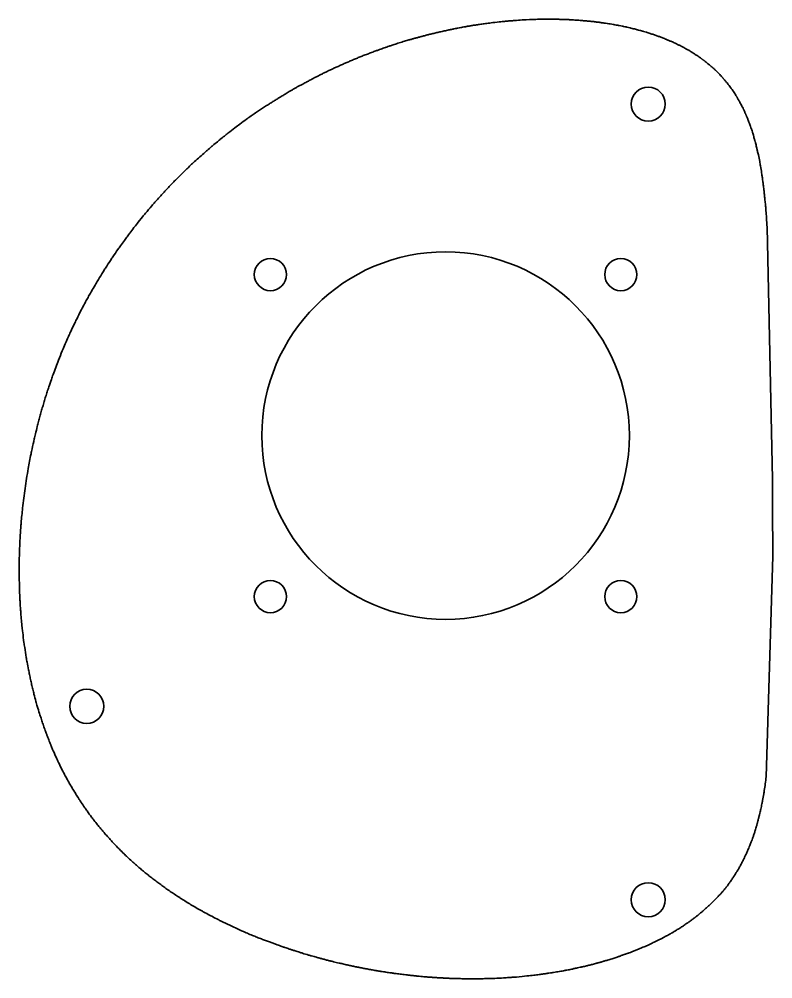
# Model space of a CAD drawing. Header units: inches. Extents: x 0 to 80, y 0 to 101.
import ezdxf

# ---------------------------------------------------------------- set-up
doc = ezdxf.new("R2010")
doc.units = ezdxf.units.IN
doc.header["$MEASUREMENT"] = 0
doc.layers.add('Visible (ANSI)', color=7, linetype='Continuous', lineweight=35)

# ---------------------------------------------------------------- blocks, each defined once
blk = doc.blocks.new('BRZ-CON-V004-PANI001')
at = {"layer": 'Visible (ANSI)'}
for p, q in [((79.52, 52.75), (78.96, 79.36)), ((78.87, 21.33), (79.57, 44.61))]:
    blk.add_line(p, q, dxfattribs=at)
for centre, radius in [((66.42, 92.35), 1.8), ((26.52, 74.35), 1.7), ((45.02, 57.35), 19.4), ((63.52, 74.35), 1.7), ((26.52, 40.35), 1.7), ((63.52, 40.35), 1.7), ((7.13, 28.77), 1.8), ((66.42, 8.35), 1.8)]:
    blk.add_circle(centre, radius, dxfattribs=at)
for points, knots in [([(78.96, 79.36), (78.94, 79.69), (78.91, 80.26), (78.86, 80.92), (78.82, 81.41), (78.79, 81.74), (78.75, 82.16), (78.71, 82.49), (78.67, 82.86), (78.65, 83.12), (78.62, 83.37), (78.6, 83.54), (78.57, 83.75), (78.55, 83.92), (78.52, 84.14), (78.5, 84.3), (78.47, 84.56), (78.43, 84.8), (78.37, 85.25), (78.29, 85.74), (78.17, 86.37), (78.08, 86.84), (77.98, 87.26), (77.93, 87.49), (77.87, 87.72), (77.84, 87.88), (77.79, 88.07), (77.75, 88.22), (77.7, 88.41), (77.66, 88.57), (77.6, 88.76), (77.56, 88.91), (77.51, 89.1), (77.46, 89.25), (77.4, 89.43), (77.35, 89.59), (77.29, 89.78), (77.24, 89.93), (77.17, 90.12), (77.11, 90.27), (77.04, 90.47), (76.98, 90.62), (76.91, 90.79), (76.87, 90.91), (76.82, 91.02), (76.79, 91.1), (76.75, 91.19), (76.72, 91.27), (76.68, 91.36), (76.64, 91.44), (76.59, 91.55), (76.54, 91.66), (76.46, 91.83), (76.39, 91.98), (76.29, 92.16), (76.22, 92.31), (76.13, 92.48), (76.07, 92.59), (76, 92.7), (75.96, 92.78), (75.91, 92.87), (75.87, 92.95), (75.81, 93.04), (75.77, 93.11), (75.7, 93.22), (75.64, 93.33), (75.53, 93.49), (75.44, 93.63), (75.32, 93.81), (75.21, 93.96), (75.08, 94.14), (74.98, 94.28), (74.85, 94.44), (74.77, 94.55), (74.68, 94.66), (74.62, 94.73), (74.55, 94.82), (74.49, 94.89), (74.41, 94.98), (74.35, 95.05), (74.26, 95.16), (74.17, 95.26), (74.03, 95.41), (73.9, 95.54), (73.77, 95.68), (73.68, 95.77), (73.6, 95.85), (73.55, 95.9), (73.47, 95.97), (73.4, 96.04), (73.32, 96.11), (73.22, 96.2), (73.11, 96.3), (73.02, 96.37), (72.92, 96.46), (72.84, 96.52), (72.73, 96.61), (72.63, 96.7), (72.5, 96.8), (72.4, 96.88), (72.31, 96.95), (72.25, 96.99), (72.18, 97.05), (72.12, 97.09), (72.04, 97.15), (71.98, 97.19), (71.89, 97.26), (71.79, 97.32), (71.65, 97.42), (71.52, 97.51), (71.37, 97.61), (71.26, 97.68), (71.16, 97.74), (71.09, 97.79), (71, 97.84), (70.92, 97.89), (70.83, 97.94), (70.76, 97.98), (70.65, 98.05), (70.53, 98.12), (70.36, 98.21), (70.2, 98.3), (69.99, 98.41), (69.82, 98.5), (69.61, 98.61), (69.43, 98.69), (69.23, 98.79), (69.08, 98.86), (68.94, 98.92), (68.84, 98.97), (68.71, 99.02), (68.6, 99.07), (68.47, 99.12), (68.36, 99.17), (68.2, 99.24), (68.04, 99.3), (67.79, 99.4), (67.56, 99.48), (67.28, 99.59), (67.04, 99.67), (66.73, 99.77), (66.48, 99.85), (66.19, 99.94), (65.99, 100), (65.79, 100.06), (65.65, 100.1), (65.48, 100.14), (65.33, 100.18), (65.14, 100.23), (64.99, 100.27), (64.79, 100.32), (64.62, 100.36), (64.42, 100.41), (64.25, 100.45), (64.03, 100.5), (63.85, 100.54), (63.61, 100.59), (63.41, 100.63), (63.14, 100.68), (62.93, 100.72), (62.67, 100.76), (62.46, 100.8), (62.19, 100.84), (61.97, 100.88), (61.69, 100.92), (61.46, 100.95), (61.19, 100.99), (61, 101.01), (60.81, 101.03), (60.69, 101.05), (60.52, 101.07), (60.39, 101.08), (60.22, 101.1), (60.08, 101.11), (59.89, 101.13), (59.74, 101.14), (59.54, 101.16), (59.38, 101.18), (59.17, 101.19), (58.99, 101.21), (58.77, 101.22), (58.59, 101.23), (58.35, 101.25), (58.15, 101.26), (57.88, 101.27), (57.65, 101.28), (57.37, 101.29), (57.13, 101.3), (56.81, 101.3), (56.53, 101.31), (56.14, 101.31), (55.84, 101.31), (55.41, 101.31), (55.04, 101.31), (54.4, 101.29), (53.95, 101.28), (52.27, 101.18), (52.44, 101.18), (52.13, 101.16), (52.03, 101.15), (51.87, 101.14), (51.75, 101.13), (51.6, 101.12), (51.47, 101.11), (51.29, 101.09), (51.18, 101.08), (50.82, 101.04), (50.09, 100.96), (49.58, 100.9), (49.18, 100.85), (48.76, 100.79), (48.44, 100.74), (48.1, 100.69), (47.84, 100.65), (47.54, 100.6), (47.32, 100.56), (47.05, 100.51), (46.84, 100.47), (46.58, 100.43), (46.37, 100.38), (46.12, 100.34), (45.93, 100.3), (45.66, 100.24), (45.4, 100.19), (45.04, 100.11), (44.72, 100.04), (44.33, 99.95), (44.04, 99.89), (43.7, 99.8), (43.43, 99.74), (43.1, 99.66), (42.85, 99.59), (42.54, 99.51), (42.31, 99.45), (42.03, 99.37), (41.81, 99.31), (41.55, 99.24), (41.34, 99.18), (41.03, 99.09), (40.74, 99), (40.31, 98.87), (39.94, 98.75), (39.54, 98.62), (39.28, 98.54), (39.02, 98.45), (38.85, 98.39), (38.63, 98.32), (38.46, 98.26), (38.25, 98.18), (38.08, 98.12), (37.83, 98.03), (37.59, 97.94), (37.24, 97.82), (36.94, 97.7), (36.58, 97.56), (36.29, 97.45), (35.94, 97.31), (35.67, 97.2), (35.32, 97.06), (35.05, 96.94), (34.72, 96.8), (34.46, 96.69), (34.15, 96.55), (33.9, 96.44), (33.6, 96.3), (33.36, 96.2), (33.07, 96.06), (32.84, 95.95), (32.56, 95.82), (32.33, 95.71), (32.05, 95.57), (31.83, 95.46), (31.56, 95.32), (31.35, 95.22), (31.03, 95.05), (30.73, 94.89), (30.33, 94.68), (30.03, 94.52), (29.74, 94.37), (29.55, 94.26), (29.31, 94.13), (29.12, 94.02), (28.89, 93.88), (28.7, 93.78), (28.42, 93.61), (28.13, 93.44), (27.73, 93.2), (27.42, 93.01), (27.08, 92.8), (26.85, 92.65), (26.54, 92.46), (26.28, 92.3), (25.93, 92.07), (25.66, 91.9), (25.31, 91.66), (25.01, 91.47), (24.63, 91.2), (24.32, 90.99), (23.85, 90.65), (23.36, 90.29), (22.7, 89.8), (22.2, 89.41), (21.7, 89.01), (21.37, 88.75), (20.96, 88.41), (20.63, 88.14), (20.24, 87.8), (19.92, 87.53), (19.31, 87), (18.58, 86.35), (17.61, 85.44), (16.96, 84.79), (16.44, 84.27), (16.19, 84.01), (15.88, 83.69), (15.63, 83.42), (15.32, 83.09), (15.08, 82.83), (14.73, 82.44), (14.38, 82.06), (13.88, 81.48), (13.44, 80.96), (12.92, 80.33), (12.51, 79.82), (12.06, 79.24), (11.77, 78.86), (11.48, 78.48), (11.29, 78.22), (11.01, 77.83), (10.73, 77.45), (10.33, 76.87), (9.97, 76.36), (9.54, 75.71), (9.2, 75.18), (8.77, 74.51), (8.44, 73.96), (8.06, 73.32), (7.8, 72.88), (7.55, 72.44), (7.37, 72.13), (7.16, 71.75), (6.99, 71.45), (6.79, 71.06), (6.62, 70.75), (6.38, 70.28), (6.14, 69.81), (5.79, 69.09), (5.48, 68.45), (5.04, 67.47), (4.61, 66.48), (4.07, 65.14), (3.69, 64.13), (3.36, 63.19), (3.18, 62.67), (3.01, 62.15), (2.9, 61.81), (2.76, 61.37), (2.66, 61.02), (2.53, 60.59), (2.42, 60.24), (2.3, 59.8), (2.2, 59.45), (2.09, 59.01), (2, 58.66), (1.86, 58.13), (1.73, 57.61), (1.55, 56.82), (1.39, 56.12), (1.17, 55.08), (0.97, 54.04), (0.71, 52.47), (0.51, 51.09), (0.33, 49.53), (0.23, 48.49), (0.15, 47.45), (0.1, 46.75), (0.06, 45.97), (0.04, 45.44), (0.02, 44.92), (0.01, 44.57), (0, 44.13), (0, 43.78), (0, 43.34), (0, 42.98), (0, 42.46), (0.01, 41.93), (0.02, 41.22), (0.04, 40.7), (0.07, 40.17), (0.09, 39.81), (0.11, 39.37), (0.14, 39.02), (0.17, 38.58), (0.2, 38.22), (0.25, 37.69), (0.3, 37.17), (0.39, 36.38), (0.47, 35.68), (0.6, 34.81), (0.71, 34.11), (0.84, 33.33), (0.94, 32.81), (1.05, 32.29), (1.12, 31.94), (1.21, 31.51), (1.29, 31.17), (1.39, 30.74), (1.47, 30.4), (1.6, 29.88), (1.74, 29.37), (1.93, 28.69), (2.09, 28.18), (2.25, 27.67), (2.36, 27.34), (2.5, 26.91), (2.62, 26.57), (2.75, 26.19), (2.85, 25.94), (2.94, 25.68), (3.01, 25.51), (3.09, 25.3), (3.15, 25.13), (3.24, 24.92), (3.31, 24.75), (3.41, 24.5), (3.51, 24.25), (3.71, 23.79), (3.93, 23.3), (4.24, 22.65), (4.47, 22.18), (4.71, 21.71), (4.87, 21.4), (5.06, 21.06), (5.18, 20.84), (5.31, 20.62), (5.39, 20.47), (5.5, 20.29), (5.58, 20.15), (5.69, 19.97), (5.77, 19.83), (5.88, 19.66), (5.97, 19.52), (6.07, 19.35), (6.16, 19.21), (6.29, 19.02), (6.41, 18.82), (6.64, 18.48), (6.88, 18.12), (7.24, 17.61), (7.56, 17.17), (7.93, 16.68), (8.19, 16.36), (8.45, 16.04), (8.63, 15.82), (8.86, 15.55), (9.04, 15.34), (9.28, 15.07), (9.47, 14.85), (9.71, 14.58), (9.91, 14.37), (10.17, 14.1), (10.37, 13.89), (10.69, 13.56), (11.01, 13.25), (11.46, 12.82), (11.8, 12.5), (12.16, 12.18), (12.4, 11.97), (12.7, 11.7), (12.95, 11.49), (13.27, 11.23), (13.53, 11.02), (13.86, 10.75), (14.13, 10.54), (14.48, 10.28), (14.76, 10.07), (15.12, 9.81), (15.41, 9.6), (15.78, 9.34), (16.09, 9.13), (16.48, 8.87), (16.8, 8.66), (17.2, 8.4), (17.53, 8.19), (17.96, 7.93), (18.3, 7.72), (18.75, 7.46), (19.12, 7.26), (19.59, 6.99), (19.99, 6.78), (20.5, 6.51), (20.9, 6.3), (21.52, 5.99), (22.13, 5.69), (22.92, 5.32), (23.5, 5.06), (24.05, 4.82), (24.4, 4.67), (24.83, 4.5), (25.14, 4.37), (25.54, 4.22), (25.84, 4.11), (26.19, 3.98), (26.46, 3.88), (26.77, 3.76), (27.02, 3.67), (27.36, 3.55), (27.69, 3.43), (28.11, 3.28), (28.41, 3.18), (28.72, 3.08), (28.92, 3.01), (29.23, 2.92), (29.54, 2.82), (30.01, 2.67), (30.44, 2.54), (30.93, 2.4), (31.27, 2.31), (31.62, 2.21), (31.85, 2.15), (32.15, 2.07), (32.4, 2), (32.7, 1.92), (32.94, 1.86), (33.32, 1.77), (33.7, 1.68), (34.18, 1.57), (34.52, 1.49), (34.8, 1.43), (34.94, 1.4), (35.11, 1.36), (35.26, 1.33), (35.44, 1.29), (35.58, 1.26), (35.8, 1.22), (36.02, 1.17), (36.35, 1.11), (36.65, 1.05), (37.04, 0.98), (37.35, 0.93), (37.72, 0.86), (37.97, 0.82), (38.23, 0.78), (38.41, 0.75), (38.63, 0.72), (38.81, 0.69), (39.04, 0.65), (39.22, 0.63), (39.49, 0.59), (39.76, 0.55), (40.18, 0.5), (40.56, 0.45), (40.98, 0.4), (41.24, 0.37), (41.45, 0.35), (41.55, 0.34), (41.71, 0.32), (41.88, 0.3), (42.12, 0.28), (42.35, 0.26), (42.62, 0.23), (42.8, 0.22), (42.99, 0.2), (43.12, 0.19), (43.31, 0.18), (43.52, 0.16), (43.82, 0.14), (44.1, 0.12), (44.43, 0.1), (44.65, 0.09), (44.89, 0.08), (45.05, 0.07), (45.26, 0.06), (45.43, 0.05), (45.64, 0.04), (45.82, 0.04), (46.04, 0.03), (46.23, 0.02), (46.48, 0.02), (46.69, 0.01), (46.96, 0.01), (47.18, 0), (47.45, 0), (47.68, 0), (47.98, 0), (48.24, 0), (48.59, 0), (48.9, 0.01), (49.34, 0.02), (49.75, 0.03), (50.29, 0.05), (51.07, 0.09), (51.51, 0.12), (51.63, 0.13), (51.81, 0.14), (51.92, 0.15), (52.04, 0.16), (52.13, 0.16), (52.24, 0.17), (52.35, 0.18), (52.44, 0.19), (52.49, 0.19)], [0, 0, 0, 0, 0.112051, 0.196089, 0.224102, 0.280127, 0.30814, 0.364165, 0.392178, 0.434197, 0.448203, 0.476216, 0.490223, 0.518235, 0.532242, 0.560254, 0.574261, 0.61628, 0.644292, 0.728331, 0.784356, 0.868394, 0.896407, 0.938426, 0.952432, 0.980445, 0.994451, 1.022464, 1.036471, 1.064483, 1.07849, 1.106502, 1.120509, 1.148521, 1.162528, 1.19054, 1.204547, 1.23256, 1.246566, 1.274579, 1.288585, 1.316598, 1.330604, 1.351614, 1.358617, 1.372623, 1.379626, 1.393633, 1.400636, 1.414642, 1.421645, 1.442655, 1.456661, 1.484674, 1.49868, 1.526693, 1.540699, 1.561709, 1.568712, 1.582718, 1.589722, 1.603728, 1.610731, 1.624738, 1.631741, 1.65275, 1.666757, 1.694769, 1.708776, 1.736788, 1.750795, 1.778808, 1.792814, 1.813823, 1.820827, 1.834833, 1.841836, 1.855842, 1.862846, 1.876852, 1.883855, 1.904865, 1.918871, 1.946884, 1.96089, 1.9819, 1.988903, 2.002909, 2.009912, 2.030922, 2.044928, 2.072941, 2.086947, 2.11496, 2.128966, 2.156979, 2.170986, 2.213005, 2.241017, 2.283036, 2.297043, 2.325055, 2.339062, 2.367075, 2.381081, 2.409094, 2.4231, 2.465119, 2.493132, 2.549157, 2.57717, 2.619189, 2.633195, 2.661208, 2.675214, 2.703227, 2.717234, 2.745246, 2.759253, 2.801272, 2.829284, 2.88531, 2.913323, 2.969348, 2.997361, 3.053386, 3.081399, 3.123418, 3.137424, 3.165437, 3.179443, 3.207456, 3.221462, 3.249475, 3.263481, 3.305501, 3.333513, 3.389539, 3.417551, 3.473577, 3.50159, 3.557615, 3.585628, 3.627647, 3.641653, 3.669666, 3.683672, 3.711685, 3.725691, 3.753704, 3.76771, 3.795723, 3.809729, 3.837742, 3.851749, 3.879761, 3.893768, 3.92178, 3.935787, 3.963799, 3.977806, 4.005818, 4.019825, 4.047838, 4.061844, 4.089857, 4.103863, 4.124873, 4.131876, 4.145882, 4.152885, 4.166892, 4.173895, 4.187901, 4.194904, 4.208911, 4.215914, 4.22992, 4.236923, 4.25093, 4.257933, 4.271939, 4.278942, 4.292949, 4.299952, 4.313958, 4.320962, 4.334968, 4.341971, 4.355977, 4.362981, 4.376987, 4.38399, 4.397997, 4.405, 4.419006, 4.426009, 4.440016, 4.447019, 4.461025, 4.468028, 4.482035, 4.489038, 4.503044, 4.510047, 4.524054, 4.531057, 4.545063, 4.552066, 4.566073, 4.573076, 4.587082, 4.594086, 4.608092, 4.615095, 4.629101, 4.636105, 4.650111, 4.657114, 4.67112, 4.678124, 4.69213, 4.699133, 4.720143, 4.734149, 4.762162, 4.776168, 4.804181, 4.818187, 4.8462, 4.860206, 4.888219, 4.902225, 4.930238, 4.944244, 4.972257, 4.986264, 5.014276, 5.028283, 5.070302, 5.098314, 5.15434, 5.182353, 5.224372, 5.238378, 5.266391, 5.280397, 5.30841, 5.322416, 5.350429, 5.364435, 5.406454, 5.434467, 5.490492, 5.518505, 5.574531, 5.602543, 5.658569, 5.686581, 5.742607, 5.77062, 5.826645, 5.854658, 5.910683, 5.938696, 5.994721, 6.022734, 6.078759, 6.106772, 6.162798, 6.19081, 6.246836, 6.274849, 6.330874, 6.358887, 6.442925, 6.49895, 6.582988, 6.611001, 6.667027, 6.695039, 6.751065, 6.779077, 6.835103, 6.863116, 6.947154, 7.003179, 7.087217, 7.11523, 7.171255, 7.199268, 7.255294, 7.283306, 7.339332, 7.367344, 7.42337, 7.451383, 7.507408, 7.535421, 7.619459, 7.675484, 7.759522, 7.787535, 7.843561, 7.871573, 7.927599, 7.955612, 8.011637, 8.03965, 8.179713, 8.291764, 8.431828, 8.45984, 8.515866, 8.543879, 8.599904, 8.627917, 8.683942, 8.711955, 8.795993, 8.852018, 8.964069, 9.020095, 9.132146, 9.188171, 9.272209, 9.300222, 9.356247, 9.38426, 9.468298, 9.524324, 9.636375, 9.6924, 9.804451, 9.860476, 9.972527, 10.028553, 10.112591, 10.140603, 10.196629, 10.224642, 10.280667, 10.30868, 10.364705, 10.392718, 10.476756, 10.532781, 10.644832, 10.700858, 10.868934, 10.980985, 11.149061, 11.205087, 11.289125, 11.317137, 11.373163, 11.401176, 11.457201, 11.485214, 11.541239, 11.569252, 11.625277, 11.65329, 11.709316, 11.737328, 11.821366, 11.877392, 11.989443, 12.045468, 12.213544, 12.325595, 12.549697, 12.661748, 12.829824, 12.88585, 12.9979, 13.053926, 13.137964, 13.165977, 13.222002, 13.250015, 13.30604, 13.334053, 13.390079, 13.418091, 13.502129, 13.558155, 13.642193, 13.670206, 13.726231, 13.754244, 13.810269, 13.838282, 13.894307, 13.92232, 14.006358, 14.062384, 14.174435, 14.23046, 14.342511, 14.398536, 14.482574, 14.510587, 14.566613, 14.594625, 14.650651, 14.678663, 14.734689, 14.762702, 14.84674, 14.902765, 14.986803, 15.014816, 15.070842, 15.098854, 15.15488, 15.182892, 15.224911, 15.238918, 15.266931, 15.280937, 15.30895, 15.322956, 15.350969, 15.364975, 15.406994, 15.435007, 15.519045, 15.57507, 15.659109, 15.687121, 15.743147, 15.771159, 15.813179, 15.827185, 15.855198, 15.869204, 15.897217, 15.911223, 15.939236, 15.953242, 15.981255, 15.995261, 16.023274, 16.03728, 16.079299, 16.107312, 16.19135, 16.247376, 16.359426, 16.415452, 16.49949, 16.527503, 16.583528, 16.611541, 16.667566, 16.695579, 16.751605, 16.779617, 16.835643, 16.863655, 16.919681, 16.947694, 17.031732, 17.087757, 17.171795, 17.199808, 17.255833, 17.283846, 17.339872, 17.367884, 17.42391, 17.451922, 17.507948, 17.535961, 17.591986, 17.619999, 17.676024, 17.704037, 17.760062, 17.788075, 17.8441, 17.872113, 17.928139, 17.956151, 18.012177, 18.040189, 18.096215, 18.124228, 18.180253, 18.208266, 18.264291, 18.292304, 18.376342, 18.432368, 18.516406, 18.544418, 18.600444, 18.628457, 18.684482, 18.712495, 18.76852, 18.796533, 18.852558, 18.880571, 18.936596, 18.964609, 19.048647, 19.104673, 19.188711, 19.216724, 19.272749, 19.300762, 19.3848, 19.440825, 19.552876, 19.608902, 19.69294, 19.720952, 19.776978, 19.804991, 19.861016, 19.889029, 19.945054, 19.973067, 20.057105, 20.113131, 20.183162, 20.197169, 20.225181, 20.239188, 20.2672, 20.281207, 20.30922, 20.323226, 20.365245, 20.393258, 20.449283, 20.477296, 20.533321, 20.561334, 20.603353, 20.617359, 20.645372, 20.659378, 20.687391, 20.701398, 20.72941, 20.743417, 20.785436, 20.813448, 20.869474, 20.897487, 20.932502, 20.939506, 20.953512, 20.960515, 20.981525, 20.995531, 21.023544, 21.03755, 21.05856, 21.065563, 21.079569, 21.086572, 21.107582, 21.121588, 21.149601, 21.163607, 21.184617, 21.19162, 21.205626, 21.21263, 21.226636, 21.233639, 21.247646, 21.254649, 21.268655, 21.275658, 21.289665, 21.296668, 21.310674, 21.317677, 21.331684, 21.338687, 21.352693, 21.359696, 21.373703, 21.380706, 21.394712, 21.401715, 21.415722, 21.422725, 21.436731, 21.443735, 21.457741, 21.464744, 21.47875, 21.485754, 21.49976, 21.513766, 21.513766, 21.513766, 21.513766]), ([(79.57, 44.61), (79.57, 44.83), (79.57, 45.28), (79.56, 45.84), (79.56, 46.41), (79.56, 46.86), (79.55, 47.43), (79.55, 47.88), (79.55, 48.45), (79.54, 48.9), (79.54, 49.47), (79.54, 49.92), (79.54, 50.49), (79.53, 50.94), (79.53, 51.51), (79.53, 52.08), (79.52, 52.53), (79.52, 52.75)], [-24.8913705, -24.8913705, -24.8913705, -24.8913705, -24.8296206, -24.7678707, -24.7369957, -24.6752458, -24.6443708, -24.5826209, -24.5517459, -24.489996, -24.4591211, -24.3973711, -24.3664962, -24.3047463, -24.2738713, -24.2121214, -24.1503714, -24.1503714, -24.1503714, -24.1503714]), ([(52.49, 0.19), (52.93, 0.23), (53.64, 0.3), (54.24, 0.37), (54.72, 0.42), (55.06, 0.47), (55.42, 0.52), (55.68, 0.56), (55.98, 0.6), (56.2, 0.64), (56.47, 0.68), (56.68, 0.71), (56.94, 0.76), (57.14, 0.79), (57.37, 0.83), (57.54, 0.87), (57.75, 0.9), (57.91, 0.94), (58.1, 0.97), (58.26, 1), (58.49, 1.05), (58.7, 1.1), (58.97, 1.16), (59.16, 1.2), (59.35, 1.24), (59.48, 1.27), (59.63, 1.3), (59.75, 1.33), (59.89, 1.37), (60.01, 1.4), (60.18, 1.44), (60.34, 1.48), (60.54, 1.53), (60.69, 1.57), (60.84, 1.61), (60.93, 1.63), (61.05, 1.66), (61.14, 1.69), (61.25, 1.72), (61.34, 1.75), (61.48, 1.78), (61.61, 1.82), (61.84, 1.89), (62.09, 1.96), (62.44, 2.07), (62.75, 2.16), (63.08, 2.27), (63.29, 2.34), (63.5, 2.42), (63.64, 2.47), (63.82, 2.53), (63.96, 2.58), (64.13, 2.64), (64.26, 2.69), (64.45, 2.76), (64.64, 2.83), (64.91, 2.94), (65.15, 3.03), (65.43, 3.14), (65.65, 3.23), (65.89, 3.34), (66.04, 3.4), (66.19, 3.47), (66.3, 3.52), (66.42, 3.57), (66.52, 3.62), (66.65, 3.68), (66.74, 3.72), (66.89, 3.79), (67.03, 3.86), (67.24, 3.96), (67.42, 4.05), (67.63, 4.16), (67.8, 4.24), (68.01, 4.35), (68.17, 4.44), (68.37, 4.54), (68.52, 4.63), (68.69, 4.72), (68.8, 4.79), (68.92, 4.85), (68.99, 4.89), (69.1, 4.96), (69.21, 5.02), (69.4, 5.14), (69.61, 5.27), (69.91, 5.46), (70.16, 5.62), (70.43, 5.81), (70.61, 5.93), (70.78, 6.05), (70.9, 6.13), (71.02, 6.23), (71.1, 6.29), (71.18, 6.35), (71.24, 6.39), (71.3, 6.44), (71.35, 6.48), (71.42, 6.53), (71.48, 6.57), (71.54, 6.62), (71.59, 6.66), (71.66, 6.71), (71.71, 6.75), (71.78, 6.82), (71.86, 6.88), (72, 6.99), (72.15, 7.12), (72.37, 7.31), (72.58, 7.5), (72.82, 7.72), (72.99, 7.88), (73.16, 8.05), (73.28, 8.17), (73.42, 8.31), (73.52, 8.41), (73.62, 8.51), (73.68, 8.57), (73.77, 8.66), (73.83, 8.73), (73.93, 8.83), (73.98, 8.88), (74.06, 8.97), (74.12, 9.04), (74.2, 9.13), (74.27, 9.21), (74.37, 9.33), (74.48, 9.46), (74.64, 9.66), (74.79, 9.85), (74.97, 10.1), (75.12, 10.31), (75.31, 10.58), (75.45, 10.8), (75.62, 11.06), (75.72, 11.23), (75.83, 11.4), (75.9, 11.52), (75.98, 11.66), (76.05, 11.78), (76.13, 11.92), (76.19, 12.04), (76.27, 12.19), (76.33, 12.31), (76.41, 12.46), (76.47, 12.58), (76.56, 12.76), (76.65, 12.94), (76.77, 13.2), (76.88, 13.44), (77.03, 13.79), (77.17, 14.14), (77.35, 14.6), (77.48, 14.94), (77.59, 15.29), (77.67, 15.52), (77.75, 15.79), (77.8, 15.96), (77.85, 16.14), (77.89, 16.26), (77.93, 16.41), (77.96, 16.53), (78, 16.69), (78.03, 16.81), (78.07, 16.96), (78.1, 17.08), (78.14, 17.24), (78.17, 17.36), (78.21, 17.54), (78.25, 17.72), (78.33, 18.04), (78.4, 18.4), (78.51, 18.93), (78.59, 19.4), (78.69, 19.99), (78.77, 20.59), (78.84, 21.08), (78.87, 21.33)], [27.357787, 27.357787, 27.357787, 27.357787, 27.368205, 27.378623, 27.383832, 27.39425, 27.399459, 27.409877, 27.415086, 27.425504, 27.430713, 27.441131, 27.44634, 27.456758, 27.461967, 27.472385, 27.477594, 27.488012, 27.493221, 27.503639, 27.508848, 27.524475, 27.534894, 27.550521, 27.55573, 27.566148, 27.571357, 27.581775, 27.586984, 27.597402, 27.602611, 27.618238, 27.628656, 27.644283, 27.649492, 27.65991, 27.665119, 27.675537, 27.680746, 27.691164, 27.696373, 27.712, 27.722419, 27.753673, 27.774509, 27.816181, 27.837017, 27.868271, 27.878689, 27.899525, 27.909944, 27.93078, 27.941198, 27.962034, 27.972452, 28.003706, 28.024542, 28.066214, 28.08705, 28.128723, 28.149559, 28.180813, 28.191231, 28.212067, 28.222485, 28.243321, 28.253739, 28.274575, 28.284994, 28.316248, 28.337084, 28.378756, 28.399592, 28.441264, 28.4621, 28.503773, 28.524609, 28.566281, 28.587117, 28.618371, 28.628789, 28.649625, 28.660044, 28.691298, 28.712134, 28.774642, 28.816314, 28.899659, 28.941331, 29.003839, 29.024675, 29.066348, 29.087184, 29.118438, 29.128856, 29.149692, 29.16011, 29.180946, 29.191364, 29.2122, 29.222619, 29.243455, 29.253873, 29.274709, 29.285127, 29.316381, 29.337217, 29.399725, 29.441398, 29.524742, 29.566414, 29.628923, 29.649759, 29.691431, 29.712267, 29.743521, 29.753939, 29.774775, 29.785194, 29.80603, 29.816448, 29.837284, 29.847702, 29.868538, 29.878956, 29.899792, 29.91021, 29.941464, 29.9623, 30.003973, 30.024809, 30.066481, 30.087317, 30.128989, 30.149825, 30.18108, 30.191498, 30.212334, 30.222752, 30.243588, 30.254006, 30.274842, 30.28526, 30.306096, 30.316514, 30.33735, 30.347769, 30.379023, 30.399859, 30.441531, 30.462367, 30.524876, 30.566548, 30.629056, 30.649892, 30.691564, 30.712401, 30.743655, 30.754073, 30.774909, 30.785327, 30.806163, 30.816581, 30.837417, 30.847835, 30.868671, 30.879089, 30.899926, 30.910344, 30.941598, 30.962434, 31.024942, 31.066614, 31.149959, 31.191631, 31.274976, 31.35832, 31.35832, 31.35832, 31.35832])]:
    blk.add_open_spline(points, degree=3, knots=knots, dxfattribs=at)

msp = doc.modelspace()

# ---------------------------------------------------------------- block references
msp.add_blockref('BRZ-CON-V004-PANI001', (0, 0))

doc.saveas('drawing.dxf')
